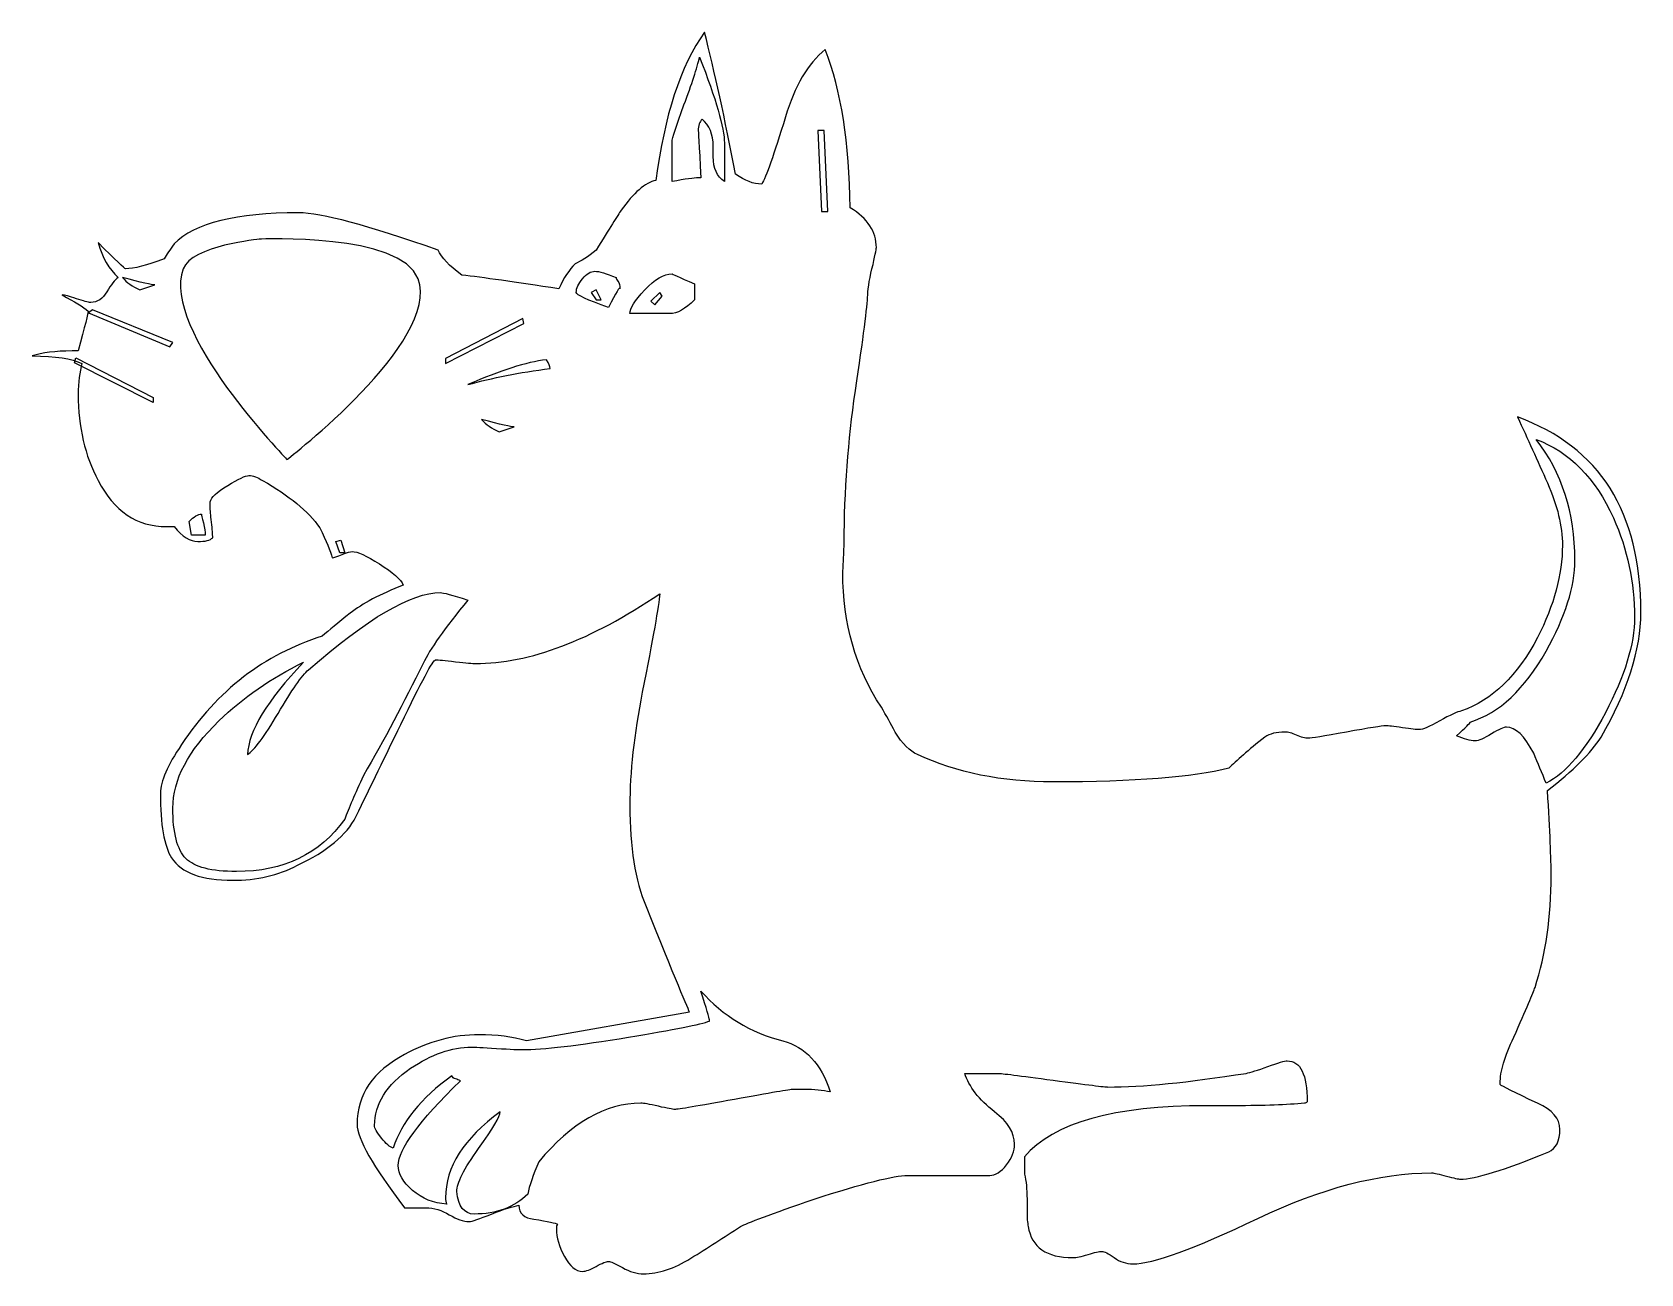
# Model space of a CAD drawing. Header units: centimetres. Extents: x -17.6 to 6.9, y -5.6 to 13.4.
import ezdxf

# ---------------------------------------------------------------- set-up
doc = ezdxf.new("R2010")
doc.units = ezdxf.units.CM
doc.header["$MEASUREMENT"] = 0
doc.layers.add('Layer 1', color=7, linetype='Continuous')

msp = doc.modelspace()

# ---------------------------------------------------------------- linework, layer by layer
at = {"layer": 'Layer 1'}
for points, knots in [([(6.94719, 4.49026), (6.94717, 3.9194), (6.74437, 3.28527), (6.3388, 2.58787), (6.3388, 2.58787), (6.18629, 2.34675), (5.91363, 2.0741), (5.52083, 1.76991), (5.52083, 1.76991), (5.55874, 1.14835), (5.5777, 0.71702), (5.57772, 0.47591), (5.57772, 0.47591), (5.5777, -0.15803), (5.49527, -0.72869), (5.33042, -1.23607), (5.33042, -1.23607), (5.30485, -1.31193), (5.19707, -1.56542), (5.00707, -1.99656), (5.00707, -1.99656), (4.86733, -2.28837), (4.79747, -2.5231), (4.79749, -2.70074), (4.79749, -2.70074), (4.79747, -2.71351), (4.79747, -2.7199), (4.79749, -2.7199), (4.79749, -2.7199), (4.82302, -2.74506), (5.01343, -2.84007), (5.36873, -3.00494), (5.36873, -3.00494), (5.59667, -3.10634), (5.71064, -3.23947), (5.71067, -3.40434), (5.71067, -3.40434), (5.71064, -3.58198), (5.65356, -3.69615), (5.53941, -3.74686), (5.53941, -3.74686), (4.86752, -4.02589), (4.41742, -4.16541), (4.1891, -4.16542), (4.1891, -4.16542), (4.16354, -4.16541), (4.09378, -4.14955), (3.97982, -4.11781), (3.97982, -4.11781), (3.86582, -4.08607), (3.78968, -4.07021), (3.75138, -4.07021), (3.75138, -4.07021), (2.95255, -4.07021), (2.06802, -4.30164), (1.09779, -4.76452), (1.09779, -4.76452), (0.12751, -5.22739), (-0.50971, -5.45883), (-0.81389, -5.45883), (-0.81389, -5.45883), (-0.91531, -5.45883), (-1.01042, -5.42709), (-1.09922, -5.36363), (-1.09922, -5.36363), (-1.18806, -5.30015), (-1.25143, -5.26842), (-1.28935, -5.26842), (-1.28935, -5.26842), (-1.32768, -5.26842), (-1.39753, -5.28428), (-1.49892, -5.31602), (-1.49892, -5.31602), (-1.60033, -5.34776), (-1.67638, -5.36362), (-1.72706, -5.36363), (-1.72706, -5.36363), (-2.13306, -5.36362), (-2.3614, -5.20514), (-2.41209, -4.88817), (-2.41209, -4.88817), (-2.42449, -4.83747), (-2.43068, -4.75504), (-2.43066, -4.64087), (-2.43066, -4.64087), (-2.43068, -4.62809), (-2.43068, -4.60274), (-2.43066, -4.56482), (-2.43066, -4.56482), (-2.43068, -4.52689), (-2.43068, -4.49515), (-2.43066, -4.46961), (-2.43066, -4.46961), (-2.43068, -4.31751), (-2.44345, -4.19076), (-2.46898, -4.08937), (-2.46898, -4.08937), (-2.46899, -4.06382), (-2.46899, -3.975), (-2.46898, -3.8229), (-2.46898, -3.8229), (-2.02508, -3.30314), (-1.09934, -3.04325), (0.30827, -3.04325), (0.30827, -3.04325), (0.30827, -3.04325), (0.74599, -3.04325), (0.74599, -3.04325), (0.74599, -3.04325), (1.18988, -3.04325), (1.54497, -3.03048), (1.81126, -3.00494), (1.81126, -3.00494), (1.82401, -3.00494), (1.83659, -2.99855), (1.84899, -2.98578), (1.84899, -2.98578), (1.84897, -2.56741), (1.74757, -2.35823), (1.54479, -2.35823), (1.54479, -2.35823), (1.50685, -2.35823), (1.40864, -2.38677), (1.25018, -2.44386), (1.25018, -2.44386), (1.09167, -2.50094), (0.9807, -2.53587), (0.91724, -2.54864), (0.91724, -2.54864), (0.0294, -2.68797), (-0.67439, -2.75763), (-1.19414, -2.75763), (-1.19414, -2.75763), (-1.23247, -2.75763), (-1.51161, -2.7228), (-2.03155, -2.65314), (-2.03155, -2.65314), (-2.55153, -2.58348), (-2.83047, -2.54864), (-2.86838, -2.54864), (-2.86838, -2.54864), (-2.86838, -2.54864), (-3.38215, -2.54864), (-3.38215, -2.54864), (-3.38215, -2.54864), (-3.31869, -2.75144), (-3.1664, -2.94785), (-2.92527, -3.13788), (-2.92527, -3.13788), (-2.72249, -3.29036), (-2.62109, -3.45523), (-2.62108, -3.63249), (-2.62108, -3.63249), (-2.62109, -3.73428), (-2.66231, -3.83906), (-2.74473, -3.94685), (-2.74473, -3.94685), (-2.82718, -4.05463), (-2.91271, -4.10852), (-3.00132, -4.10852), (-3.00132, -4.10852), (-3.00132, -4.10852), (-4.25701, -4.10852), (-4.25701, -4.10852), (-4.25701, -4.10852), (-4.45982, -4.10852), (-4.93546, -4.22888), (-5.68395, -4.46961), (-5.68395, -4.46961), (-6.34344, -4.69795), (-6.71749, -4.83747), (-6.80611, -4.88817), (-6.80611, -4.88817), (-7.05962, -5.05304), (-7.31321, -5.21472), (-7.56689, -5.37321), (-7.56689, -5.37321), (-7.82059, -5.53169), (-8.06161, -5.61093), (-8.28994, -5.61093), (-8.28994, -5.61093), (-8.39135, -5.61093), (-8.49913, -5.57929), (-8.61329, -5.51602), (-8.61329, -5.51602), (-8.72747, -5.45273), (-8.79714, -5.4211), (-8.82228, -5.4211), (-8.82228, -5.4211), (-8.86061, -5.4211), (-8.92408, -5.44645), (-9.0127, -5.49715), (-9.0127, -5.49715), (-9.10133, -5.54784), (-9.17119, -5.57319), (-9.22227, -5.5732), (-9.22227, -5.5732), (-9.32367, -5.57319), (-9.41559, -5.49705), (-9.49802, -5.34476), (-9.49802, -5.34476), (-9.58046, -5.19246), (-9.62168, -5.05304), (-9.62167, -4.92649), (-9.62167, -4.92649), (-9.62168, -4.88817), (-9.61529, -4.86282), (-9.60251, -4.85044), (-9.60251, -4.85044), (-9.62768, -4.83767), (-9.74804, -4.81232), (-9.9636, -4.77439), (-9.9636, -4.77439), (-10.11609, -4.76162), (-10.19234, -4.69176), (-10.19233, -4.56482), (-10.19233, -4.56482), (-10.28096, -4.57759), (-10.42039, -4.622), (-10.6106, -4.69805), (-10.6106, -4.69805), (-10.80083, -4.7741), (-10.9149, -4.81212), (-10.95282, -4.81212), (-10.95282, -4.81212), (-11.04184, -4.81212), (-11.14343, -4.77729), (-11.2576, -4.70763), (-11.2576, -4.70763), (-11.37178, -4.63796), (-11.49214, -4.60313), (-11.61869, -4.60313), (-11.61869, -4.60313), (-11.63147, -4.60313), (-11.66001, -4.60313), (-11.70432, -4.60313), (-11.70432, -4.60313), (-11.74864, -4.60313), (-11.78985, -4.60313), (-11.82797, -4.60313), (-11.82797, -4.60313), (-11.8661, -4.60313), (-11.90412, -4.60313), (-11.94204, -4.60313), (-11.94204, -4.60313), (-12.42427, -3.96881), (-12.66539, -3.54386), (-12.66538, -3.32829), (-12.66538, -3.32829), (-12.66539, -2.87161), (-12.42427, -2.51652), (-11.94204, -2.26302), (-11.94204, -2.26302), (-11.57438, -2.06023), (-11.19394, -1.95883), (-10.80072, -1.95883), (-10.80072, -1.95883), (-10.53446, -1.95883), (-10.29354, -1.99056), (-10.07797, -2.05403), (-10.07797, -2.05403), (-10.07797, -2.05403), (-7.58576, -1.61632), (-7.58576, -1.61632), (-7.58576, -1.61632), (-7.59854, -1.60354), (-7.82049, -1.06462), (-8.25162, 0.00046), (-8.25162, 0.00046), (-8.4165, 0.39366), (-8.49894, 0.90724), (-8.49893, 1.54118), (-8.49893, 1.54118), (-8.49894, 2.04856), (-8.43566, 2.6256), (-8.3091, 3.27231), (-8.3091, 3.27231), (-8.14423, 4.09666), (-8.05541, 4.59765), (-8.04263, 4.7753), (-8.04263, 4.7753), (-9.09533, 4.06512), (-10.03385, 3.71003), (-10.8582, 3.71003), (-10.8582, 3.71003), (-10.89613, 3.71003), (-10.99753, 3.71951), (-11.16239, 3.73848), (-11.16239, 3.73848), (-11.32727, 3.75744), (-11.42867, 3.76692), (-11.46659, 3.76692), (-11.46659, 3.76692), (-11.50452, 3.76692), (-11.68216, 3.43718), (-11.99951, 2.7777), (-11.99951, 2.7777), (-12.22747, 2.30863), (-12.45562, 1.83957), (-12.68396, 1.3705), (-12.68396, 1.3705), (-12.82368, 1.09146), (-13.12168, 0.84415), (-13.57797, 0.62859), (-13.57797, 0.62859), (-13.86979, 0.4761), (-14.19953, 0.39986), (-14.56719, 0.39986), (-14.56719, 0.39986), (-15.03665, 0.39986), (-15.34742, 0.51403), (-15.49952, 0.74237), (-15.49952, 0.74237), (-15.61369, 0.92001), (-15.67078, 1.24975), (-15.67078, 1.73159), (-15.67078, 1.73159), (-15.67078, 1.90923), (-15.56299, 2.15653), (-15.34742, 2.47351), (-15.34742, 2.47351), (-14.80211, 3.29785), (-14.08555, 3.84955), (-13.19772, 4.12859), (-13.19772, 4.12859), (-13.09633, 4.21721), (-12.95371, 4.33448), (-12.76988, 4.48039), (-12.76988, 4.48039), (-12.58605, 4.62629), (-12.31649, 4.76891), (-11.9612, 4.90824), (-11.9612, 4.90824), (-11.99913, 4.99725), (-12.11959, 5.10513), (-12.32258, 5.23189), (-12.32258, 5.23189), (-12.52557, 5.35863), (-12.66519, 5.422), (-12.74143, 5.42201), (-12.74143, 5.42201), (-12.76659, 5.422), (-12.81719, 5.40614), (-12.89324, 5.37441), (-12.89324, 5.37441), (-12.96929, 5.34266), (-13.02009, 5.3268), (-13.04563, 5.3268), (-13.04563, 5.3268), (-13.07079, 5.4282), (-13.13426, 5.58049), (-13.23604, 5.78368), (-13.23604, 5.78368), (-13.4133, 6.03717), (-13.70492, 6.27809), (-14.1109, 6.50644), (-14.1109, 6.50644), (-14.18714, 6.55713), (-14.25681, 6.58248), (-14.31989, 6.58249), (-14.31989, 6.58249), (-14.37059, 6.58248), (-14.47837, 6.53178), (-14.64324, 6.43039), (-14.64324, 6.43039), (-14.80811, 6.32898), (-14.89693, 6.24655), (-14.9097, 6.18308), (-14.9097, 6.18308), (-14.90971, 6.1703), (-14.90971, 6.14495), (-14.9097, 6.10703), (-14.9097, 6.10703), (-14.90971, 6.05633), (-14.90342, 5.97708), (-14.89084, 5.86931), (-14.89084, 5.86931), (-14.87826, 5.76152), (-14.87197, 5.68227), (-14.87197, 5.63158), (-14.87197, 5.63158), (-14.9099, 5.59326), (-14.98595, 5.5741), (-15.10012, 5.57411), (-15.10012, 5.57411), (-15.21429, 5.5741), (-15.33465, 5.65034), (-15.46121, 5.80284), (-15.46121, 5.80284), (-15.49952, 5.80283), (-15.53764, 5.80283), (-15.57557, 5.80284), (-15.57557, 5.80284), (-16.03225, 5.80283), (-16.38096, 6.03736), (-16.62168, 6.50644), (-16.62168, 6.50644), (-16.82487, 6.88687), (-16.92646, 7.32439), (-16.92646, 7.81901), (-16.92646, 7.81901), (-16.92646, 8.00903), (-16.9073, 8.16751), (-16.86899, 8.29447), (-16.86899, 8.29447), (-17.02109, 8.3707), (-17.27478, 8.40882), (-17.63006, 8.40883), (-17.63006, 8.40883), (-17.47796, 8.45952), (-17.27497, 8.48487), (-17.02109, 8.48488), (-17.02109, 8.48488), (-16.98316, 8.48487), (-16.95162, 8.48487), (-16.92646, 8.48488), (-16.92646, 8.48488), (-16.82467, 8.86531), (-16.77378, 9.06811), (-16.77378, 9.09327), (-16.77378, 9.09327), (-16.85002, 9.15673), (-16.98335, 9.23917), (-17.17376, 9.34058), (-17.17376, 9.34058), (-17.13545, 9.34057), (-17.0624, 9.3216), (-16.95461, 9.28369), (-16.95461, 9.28369), (-16.84683, 9.24575), (-16.77397, 9.22678), (-16.73605, 9.22679), (-16.73605, 9.22679), (-16.63465, 9.22678), (-16.55221, 9.28068), (-16.48874, 9.38847), (-16.48874, 9.38847), (-16.42527, 9.49624), (-16.36819, 9.5691), (-16.31748, 9.60704), (-16.31748, 9.60704), (-16.45681, 9.73397), (-16.55821, 9.91161), (-16.62168, 10.13997), (-16.62168, 10.13997), (-16.35541, 9.8733), (-16.21589, 9.73997), (-16.20312, 9.73998), (-16.20312, 9.73998), (-16.07657, 9.73997), (-15.88015, 9.79086), (-15.61388, 9.89266), (-15.61388, 9.89266), (-15.57557, 9.95573), (-15.52468, 10.03178), (-15.46121, 10.12081), (-15.46121, 10.12081), (-15.14424, 10.43776), (-14.5103, 10.59625), (-13.55939, 10.59626), (-13.55939, 10.59626), (-13.21689, 10.59625), (-12.50671, 10.40603), (-11.42885, 10.0256), (-11.42885, 10.0256), (-11.37816, 9.91142), (-11.25761, 9.78467), (-11.06719, 9.64536), (-11.06719, 9.64536), (-10.75022, 9.60703), (-10.25561, 9.53717), (-9.58336, 9.43578), (-9.58336, 9.43578), (-9.50751, 9.60064), (-9.42507, 9.72758), (-9.33605, 9.81661), (-9.33605, 9.81661), (-9.24743, 9.85453), (-9.13965, 9.92419), (-9.0127, 10.0256), (-9.0127, 10.0256), (-8.80991, 10.35533), (-8.68316, 10.55832), (-8.63245, 10.63458), (-8.63245, 10.63458), (-8.44205, 10.90083), (-8.2644, 11.05293), (-8.09952, 11.09087), (-8.09952, 11.09087), (-7.97298, 12.08008), (-7.72567, 12.83457), (-7.35761, 13.35435), (-7.35761, 13.35435), (-7.20552, 12.75833), (-7.04704, 12.03557), (-6.88216, 11.18608), (-6.88216, 11.18608), (-6.74284, 11.08467), (-6.60971, 11.03397), (-6.48275, 11.03398), (-6.48275, 11.03398), (-6.41929, 11.13536), (-6.29874, 11.47768), (-6.12108, 12.06093), (-6.12108, 12.06093), (-5.98177, 12.53037), (-5.77897, 12.87288), (-5.51269, 13.08847), (-5.51269, 13.08847), (-5.27159, 12.4669), (-5.14465, 11.66152), (-5.13186, 10.67231), (-5.13186, 10.67231), (-4.86561, 10.50743), (-4.73247, 10.30463), (-4.73246, 10.06392), (-4.73246, 10.06392), (-4.73247, 10.03836), (-4.75473, 9.93048), (-4.79922, 9.74027), (-4.79922, 9.74027), (-4.84374, 9.55004), (-4.86599, 9.40423), (-4.86598, 9.30284), (-4.86598, 9.30284), (-4.87838, 9.10003), (-4.94804, 8.57369), (-5.07497, 7.72381), (-5.07497, 7.72381), (-5.17638, 6.97569), (-5.22708, 6.20204), (-5.22707, 5.40285), (-5.22707, 5.40285), (-5.22707, 5.40285), (-5.24623, 5.09866), (-5.24623, 5.09866), (-5.24623, 5.09866), (-5.24624, 4.325), (-5.04963, 3.64017), (-4.65641, 3.04417), (-4.65641, 3.04417), (-4.58057, 2.91722), (-4.5109, 2.79047), (-4.44742, 2.66392), (-4.44742, 2.66392), (-4.33326, 2.48627), (-4.21909, 2.3721), (-4.10491, 2.32141), (-4.10491, 2.32141), (-3.50891, 2.04236), (-2.8177, 1.90284), (-2.03126, 1.90285), (-2.03126, 1.90285), (-0.78856, 1.90284), (0.10545, 1.9727), (0.65078, 2.11242), (0.65078, 2.11242), (0.76493, 2.2262), (0.94877, 2.38468), (1.20228, 2.58787), (1.20228, 2.58787), (1.27851, 2.63857), (1.3801, 2.66392), (1.50706, 2.66392), (1.50706, 2.66392), (1.55774, 2.66392), (1.61792, 2.64805), (1.6876, 2.61632), (1.6876, 2.61632), (1.75725, 2.58458), (1.81743, 2.56871), (1.86815, 2.56871), (1.86815, 2.56871), (1.90644, 2.56871), (2.09995, 2.60044), (2.44868, 2.66392), (2.44868, 2.66392), (2.79736, 2.72739), (2.99706, 2.75912), (3.04778, 2.75913), (3.04778, 2.75913), (3.08569, 2.75912), (3.17122, 2.74954), (3.30438, 2.73039), (3.30438, 2.73039), (3.43749, 2.71123), (3.52321, 2.70165), (3.56155, 2.70165), (3.56155, 2.70165), (3.61223, 2.70165), (3.71682, 2.74606), (3.87533, 2.83489), (3.87533, 2.83489), (4.03379, 2.9237), (4.14477, 2.9745), (4.20826, 2.98727), (4.20826, 2.98727), (4.6773, 3.15214), (5.06413, 3.52619), (5.36873, 4.10944), (5.36873, 4.10944), (5.62221, 4.60404), (5.74896, 5.0733), (5.74898, 5.51722), (5.74898, 5.51722), (5.74896, 5.80902), (5.67281, 6.12609), (5.52054, 6.46841), (5.52054, 6.46841), (5.36823, 6.81072), (5.21603, 7.14675), (5.06396, 7.4765), (5.06396, 7.4765), (6.31942, 7.01981), (6.94717, 6.0244), (6.94719, 4.49026), (6.94719, 4.49026), (6.94719, 4.49026), (6.94719, 4.49026), (6.94719, 4.49026)], [0, 0, 0, 0, 0.00641026, 0.00641026, 0.00641026, 0.00641026, 0.01282051, 0.01282051, 0.01282051, 0.01282051, 0.01923077, 0.01923077, 0.01923077, 0.01923077, 0.02564103, 0.02564103, 0.02564103, 0.02564103, 0.03205128, 0.03205128, 0.03205128, 0.03205128, 0.03846154, 0.03846154, 0.03846154, 0.03846154, 0.04487179, 0.04487179, 0.04487179, 0.04487179, 0.05128205, 0.05128205, 0.05128205, 0.05128205, 0.05769231, 0.05769231, 0.05769231, 0.05769231, 0.06410256, 0.06410256, 0.06410256, 0.06410256, 0.07051282, 0.07051282, 0.07051282, 0.07051282, 0.07692308, 0.07692308, 0.07692308, 0.07692308, 0.08333333, 0.08333333, 0.08333333, 0.08333333, 0.08974359, 0.08974359, 0.08974359, 0.08974359, 0.09615385, 0.09615385, 0.09615385, 0.09615385, 0.1025641, 0.1025641, 0.1025641, 0.1025641, 0.10897436, 0.10897436, 0.10897436, 0.10897436, 0.11538462, 0.11538462, 0.11538462, 0.11538462, 0.12179487, 0.12179487, 0.12179487, 0.12179487, 0.12820513, 0.12820513, 0.12820513, 0.12820513, 0.13461538, 0.13461538, 0.13461538, 0.13461538, 0.14102564, 0.14102564, 0.14102564, 0.14102564, 0.1474359, 0.1474359, 0.1474359, 0.1474359, 0.15384615, 0.15384615, 0.15384615, 0.15384615, 0.16025641, 0.16025641, 0.16025641, 0.16025641, 0.16666667, 0.16666667, 0.16666667, 0.16666667, 0.17307692, 0.17307692, 0.17307692, 0.17307692, 0.17948718, 0.17948718, 0.17948718, 0.17948718, 0.18589744, 0.18589744, 0.18589744, 0.18589744, 0.19230769, 0.19230769, 0.19230769, 0.19230769, 0.19871795, 0.19871795, 0.19871795, 0.19871795, 0.20512821, 0.20512821, 0.20512821, 0.20512821, 0.21153846, 0.21153846, 0.21153846, 0.21153846, 0.21794872, 0.21794872, 0.21794872, 0.21794872, 0.22435897, 0.22435897, 0.22435897, 0.22435897, 0.23076923, 0.23076923, 0.23076923, 0.23076923, 0.23717949, 0.23717949, 0.23717949, 0.23717949, 0.24358974, 0.24358974, 0.24358974, 0.24358974, 0.25, 0.25, 0.25, 0.25, 0.25641026, 0.25641026, 0.25641026, 0.25641026, 0.26282051, 0.26282051, 0.26282051, 0.26282051, 0.26923077, 0.26923077, 0.26923077, 0.26923077, 0.27564103, 0.27564103, 0.27564103, 0.27564103, 0.28205128, 0.28205128, 0.28205128, 0.28205128, 0.28846154, 0.28846154, 0.28846154, 0.28846154, 0.29487179, 0.29487179, 0.29487179, 0.29487179, 0.30128205, 0.30128205, 0.30128205, 0.30128205, 0.30769231, 0.30769231, 0.30769231, 0.30769231, 0.31410256, 0.31410256, 0.31410256, 0.31410256, 0.32051282, 0.32051282, 0.32051282, 0.32051282, 0.32692308, 0.32692308, 0.32692308, 0.32692308, 0.33333333, 0.33333333, 0.33333333, 0.33333333, 0.33974359, 0.33974359, 0.33974359, 0.33974359, 0.34615385, 0.34615385, 0.34615385, 0.34615385, 0.3525641, 0.3525641, 0.3525641, 0.3525641, 0.35897436, 0.35897436, 0.35897436, 0.35897436, 0.36538462, 0.36538462, 0.36538462, 0.36538462, 0.37179487, 0.37179487, 0.37179487, 0.37179487, 0.37820513, 0.37820513, 0.37820513, 0.37820513, 0.38461538, 0.38461538, 0.38461538, 0.38461538, 0.39102564, 0.39102564, 0.39102564, 0.39102564, 0.3974359, 0.3974359, 0.3974359, 0.3974359, 0.40384615, 0.40384615, 0.40384615, 0.40384615, 0.41025641, 0.41025641, 0.41025641, 0.41025641, 0.41666667, 0.41666667, 0.41666667, 0.41666667, 0.42307692, 0.42307692, 0.42307692, 0.42307692, 0.42948718, 0.42948718, 0.42948718, 0.42948718, 0.43589744, 0.43589744, 0.43589744, 0.43589744, 0.44230769, 0.44230769, 0.44230769, 0.44230769, 0.44871795, 0.44871795, 0.44871795, 0.44871795, 0.45512821, 0.45512821, 0.45512821, 0.45512821, 0.46153846, 0.46153846, 0.46153846, 0.46153846, 0.46794872, 0.46794872, 0.46794872, 0.46794872, 0.47435897, 0.47435897, 0.47435897, 0.47435897, 0.48076923, 0.48076923, 0.48076923, 0.48076923, 0.48717949, 0.48717949, 0.48717949, 0.48717949, 0.49358974, 0.49358974, 0.49358974, 0.49358974, 0.5, 0.5, 0.5, 0.5, 0.50641026, 0.50641026, 0.50641026, 0.50641026, 0.51282051, 0.51282051, 0.51282051, 0.51282051, 0.51923077, 0.51923077, 0.51923077, 0.51923077, 0.52564103, 0.52564103, 0.52564103, 0.52564103, 0.53205128, 0.53205128, 0.53205128, 0.53205128, 0.53846154, 0.53846154, 0.53846154, 0.53846154, 0.54487179, 0.54487179, 0.54487179, 0.54487179, 0.55128205, 0.55128205, 0.55128205, 0.55128205, 0.55769231, 0.55769231, 0.55769231, 0.55769231, 0.56410256, 0.56410256, 0.56410256, 0.56410256, 0.57051282, 0.57051282, 0.57051282, 0.57051282, 0.57692308, 0.57692308, 0.57692308, 0.57692308, 0.58333333, 0.58333333, 0.58333333, 0.58333333, 0.58974359, 0.58974359, 0.58974359, 0.58974359, 0.59615385, 0.59615385, 0.59615385, 0.59615385, 0.6025641, 0.6025641, 0.6025641, 0.6025641, 0.60897436, 0.60897436, 0.60897436, 0.60897436, 0.61538462, 0.61538462, 0.61538462, 0.61538462, 0.62179487, 0.62179487, 0.62179487, 0.62179487, 0.62820513, 0.62820513, 0.62820513, 0.62820513, 0.63461538, 0.63461538, 0.63461538, 0.63461538, 0.64102564, 0.64102564, 0.64102564, 0.64102564, 0.6474359, 0.6474359, 0.6474359, 0.6474359, 0.65384615, 0.65384615, 0.65384615, 0.65384615, 0.66025641, 0.66025641, 0.66025641, 0.66025641, 0.66666667, 0.66666667, 0.66666667, 0.66666667, 0.67307692, 0.67307692, 0.67307692, 0.67307692, 0.67948718, 0.67948718, 0.67948718, 0.67948718, 0.68589744, 0.68589744, 0.68589744, 0.68589744, 0.69230769, 0.69230769, 0.69230769, 0.69230769, 0.69871795, 0.69871795, 0.69871795, 0.69871795, 0.70512821, 0.70512821, 0.70512821, 0.70512821, 0.71153846, 0.71153846, 0.71153846, 0.71153846, 0.71794872, 0.71794872, 0.71794872, 0.71794872, 0.72435897, 0.72435897, 0.72435897, 0.72435897, 0.73076923, 0.73076923, 0.73076923, 0.73076923, 0.73717949, 0.73717949, 0.73717949, 0.73717949, 0.74358974, 0.74358974, 0.74358974, 0.74358974, 0.75, 0.75, 0.75, 0.75, 0.75641026, 0.75641026, 0.75641026, 0.75641026, 0.76282051, 0.76282051, 0.76282051, 0.76282051, 0.76923077, 0.76923077, 0.76923077, 0.76923077, 0.77564103, 0.77564103, 0.77564103, 0.77564103, 0.78205128, 0.78205128, 0.78205128, 0.78205128, 0.78846154, 0.78846154, 0.78846154, 0.78846154, 0.79487179, 0.79487179, 0.79487179, 0.79487179, 0.80128205, 0.80128205, 0.80128205, 0.80128205, 0.80769231, 0.80769231, 0.80769231, 0.80769231, 0.81410256, 0.81410256, 0.81410256, 0.81410256, 0.82051282, 0.82051282, 0.82051282, 0.82051282, 0.82692308, 0.82692308, 0.82692308, 0.82692308, 0.83333333, 0.83333333, 0.83333333, 0.83333333, 0.83974359, 0.83974359, 0.83974359, 0.83974359, 0.84615385, 0.84615385, 0.84615385, 0.84615385, 0.8525641, 0.8525641, 0.8525641, 0.8525641, 0.85897436, 0.85897436, 0.85897436, 0.85897436, 0.86538462, 0.86538462, 0.86538462, 0.86538462, 0.87179487, 0.87179487, 0.87179487, 0.87179487, 0.87820513, 0.87820513, 0.87820513, 0.87820513, 0.88461538, 0.88461538, 0.88461538, 0.88461538, 0.89102564, 0.89102564, 0.89102564, 0.89102564, 0.8974359, 0.8974359, 0.8974359, 0.8974359, 0.90384615, 0.90384615, 0.90384615, 0.90384615, 0.91025641, 0.91025641, 0.91025641, 0.91025641, 0.91666667, 0.91666667, 0.91666667, 0.91666667, 0.92307692, 0.92307692, 0.92307692, 0.92307692, 0.92948718, 0.92948718, 0.92948718, 0.92948718, 0.93589744, 0.93589744, 0.93589744, 0.93589744, 0.94230769, 0.94230769, 0.94230769, 0.94230769, 0.94871795, 0.94871795, 0.94871795, 0.94871795, 0.95512821, 0.95512821, 0.95512821, 0.95512821, 0.96153846, 0.96153846, 0.96153846, 0.96153846, 0.96794872, 0.96794872, 0.96794872, 0.96794872, 0.97435897, 0.97435897, 0.97435897, 0.97435897, 0.98076923, 0.98076923, 0.98076923, 0.98076923, 0.98717949, 0.98717949, 0.98717949, 0.98717949, 1, 1, 1, 1]), ([(-7.05393, 11.07217), (-7.05393, 11.07217), (-7.05393, 11.64283), (-7.05393, 11.64283), (-7.05393, 11.64283), (-7.05393, 11.64283), (-7.05393, 11.66198), (-7.05393, 11.66198), (-7.05393, 11.66198), (-7.05394, 11.89031), (-7.18069, 12.32784), (-7.43418, 12.97456), (-7.43418, 12.97456), (-7.47211, 12.80967), (-7.55136, 12.56556), (-7.6719, 12.24222), (-7.6719, 12.24222), (-7.79247, 11.91885), (-7.85275, 11.73183), (-7.85274, 11.68114), (-7.85274, 11.68114), (-7.85274, 11.68114), (-7.85274, 11.68114), (-7.85274, 11.68114), (-7.85274, 11.68114), (-7.85274, 11.68114), (-7.85274, 11.07217), (-7.85274, 11.07217), (-7.85274, 11.07217), (-7.64956, 11.11047), (-7.51643, 11.12963), (-7.45333, 11.12964), (-7.45333, 11.12964), (-7.44057, 11.12963), (-7.4278, 11.12963), (-7.41502, 11.12964), (-7.41502, 11.12964), (-7.44057, 11.63662), (-7.45334, 11.87754), (-7.45333, 11.8524), (-7.45333, 11.8524), (-7.45334, 11.92824), (-7.43419, 11.98532), (-7.39586, 12.02365), (-7.39586, 12.02365), (-7.2817, 11.93463), (-7.22462, 11.79511), (-7.2246, 11.60509), (-7.2246, 11.60509), (-7.22462, 11.59231), (-7.22462, 11.56686), (-7.2246, 11.52875), (-7.2246, 11.52875), (-7.22462, 11.49062), (-7.22462, 11.46537), (-7.2246, 11.45299), (-7.2246, 11.45299), (-7.22462, 11.27534), (-7.16772, 11.1484), (-7.05393, 11.07217), (-7.05393, 11.07217), (-7.05393, 11.07217), (-7.05393, 11.07217), (-7.05393, 11.07217)], [0, 0, 0, 0, 0.05882353, 0.05882353, 0.05882353, 0.05882353, 0.11764706, 0.11764706, 0.11764706, 0.11764706, 0.17647059, 0.17647059, 0.17647059, 0.17647059, 0.23529412, 0.23529412, 0.23529412, 0.23529412, 0.29411765, 0.29411765, 0.29411765, 0.29411765, 0.35294118, 0.35294118, 0.35294118, 0.35294118, 0.41176471, 0.41176471, 0.41176471, 0.41176471, 0.47058824, 0.47058824, 0.47058824, 0.47058824, 0.52941176, 0.52941176, 0.52941176, 0.52941176, 0.58823529, 0.58823529, 0.58823529, 0.58823529, 0.64705882, 0.64705882, 0.64705882, 0.64705882, 0.70588235, 0.70588235, 0.70588235, 0.70588235, 0.76470588, 0.76470588, 0.76470588, 0.76470588, 0.82352941, 0.82352941, 0.82352941, 0.82352941, 0.88235294, 0.88235294, 0.88235294, 0.88235294, 1, 1, 1, 1]), ([(-5.47489, 10.61587), (-5.47489, 10.61587), (-5.5701, 10.61587), (-5.5701, 10.61587), (-5.5701, 10.61587), (-5.5701, 10.61587), (-5.62699, 11.8524), (-5.62699, 11.8524), (-5.62699, 11.8524), (-5.62699, 11.8524), (-5.53178, 11.8524), (-5.53178, 11.8524), (-5.53178, 11.8524), (-5.53178, 11.8524), (-5.47489, 10.61587), (-5.47489, 10.61587)], [0, 0, 0, 0, 0.2, 0.2, 0.2, 0.2, 0.4, 0.4, 0.4, 0.4, 0.6, 0.6, 0.6, 0.6, 1, 1, 1, 1]), ([(-15.75746, 9.49349), (-15.75746, 9.49349), (-15.98618, 9.41744), (-15.98618, 9.41744), (-15.98618, 9.41744), (-16.09998, 9.46813), (-16.1886, 9.5316), (-16.25207, 9.60786), (-16.25207, 9.60786), (-15.96065, 9.5316), (-15.79578, 9.49348), (-15.75746, 9.49349), (-15.75746, 9.49349), (-15.75746, 9.49349), (-15.75746, 9.49349), (-15.75746, 9.49349)], [0, 0, 0, 0, 0.2, 0.2, 0.2, 0.2, 0.4, 0.4, 0.4, 0.4, 0.6, 0.6, 0.6, 0.6, 1, 1, 1, 1]), ([(-8.65154, 9.43624), (-8.65155, 9.48693), (-8.66103, 9.52495), (-8.67999, 9.55031), (-8.67999, 9.55031), (-8.69896, 9.57565), (-8.70844, 9.59471), (-8.70844, 9.60749), (-8.70844, 9.60749), (-8.86093, 9.67095), (-8.96871, 9.70269), (-9.03179, 9.7027), (-9.03179, 9.7027), (-9.09527, 9.70269), (-9.15874, 9.66466), (-9.2222, 9.58863), (-9.2222, 9.58863), (-9.28568, 9.51257), (-9.31742, 9.44281), (-9.31741, 9.37935), (-9.31741, 9.37935), (-9.31742, 9.34141), (-9.15255, 9.26536), (-8.8228, 9.1512), (-8.8228, 9.1512), (-8.70864, 9.37953), (-8.65155, 9.47454), (-8.65154, 9.43624), (-8.65154, 9.43624), (-8.65154, 9.43624), (-8.65154, 9.43624), (-8.65154, 9.43624)], [0, 0, 0, 0, 0.11111111, 0.11111111, 0.11111111, 0.11111111, 0.22222222, 0.22222222, 0.22222222, 0.22222222, 0.33333333, 0.33333333, 0.33333333, 0.33333333, 0.44444444, 0.44444444, 0.44444444, 0.44444444, 0.55555556, 0.55555556, 0.55555556, 0.55555556, 0.66666667, 0.66666667, 0.66666667, 0.66666667, 0.77777778, 0.77777778, 0.77777778, 0.77777778, 1, 1, 1, 1]), ([(-7.51023, 9.26498), (-7.51023, 9.26498), (-7.51023, 9.51229), (-7.51023, 9.51229), (-7.51023, 9.51229), (-7.75135, 9.61367), (-7.86552, 9.66437), (-7.85274, 9.66439), (-7.85274, 9.66439), (-7.9793, 9.66437), (-8.11872, 9.58204), (-8.27101, 9.41737), (-8.27101, 9.41737), (-8.42331, 9.25268), (-8.49945, 9.13222), (-8.49945, 9.05599), (-8.49945, 9.05599), (-8.49945, 9.05599), (-8.49945, 9.05599), (-8.49945, 9.05599), (-8.49945, 9.05599), (-8.49945, 9.05599), (-7.89047, 9.05599), (-7.89047, 9.05599), (-7.89047, 9.05599), (-7.89047, 9.05599), (-7.89047, 9.05599), (-7.89047, 9.05599), (-7.89047, 9.05599), (-7.77631, 9.05598), (-7.64956, 9.12564), (-7.51023, 9.26498), (-7.51023, 9.26498), (-7.51023, 9.26498), (-7.51023, 9.26498), (-7.51023, 9.26498)], [0, 0, 0, 0, 0.1, 0.1, 0.1, 0.1, 0.2, 0.2, 0.2, 0.2, 0.3, 0.3, 0.3, 0.3, 0.4, 0.4, 0.4, 0.4, 0.5, 0.5, 0.5, 0.5, 0.6, 0.6, 0.6, 0.6, 0.7, 0.7, 0.7, 0.7, 0.8, 0.8, 0.8, 0.8, 1, 1, 1, 1]), ([(-8.93716, 9.26498), (-8.93716, 9.26498), (-9.01321, 9.26498), (-9.01321, 9.26498), (-9.01321, 9.26498), (-9.01321, 9.26498), (-9.08926, 9.37935), (-9.08926, 9.37935), (-9.08926, 9.37935), (-9.08926, 9.37935), (-9.01321, 9.41708), (-9.01321, 9.41708), (-9.01321, 9.41708), (-9.01321, 9.41708), (-8.93716, 9.26498), (-8.93716, 9.26498)], [0, 0, 0, 0, 0.2, 0.2, 0.2, 0.2, 0.4, 0.4, 0.4, 0.4, 0.6, 0.6, 0.6, 0.6, 1, 1, 1, 1]), ([(-8.00483, 9.32245), (-8.00483, 9.32245), (-8.1192, 9.18893), (-8.1192, 9.18893), (-8.1192, 9.18893), (-8.1192, 9.18893), (-8.17609, 9.24641), (-8.17609, 9.24641), (-8.17609, 9.24641), (-8.17609, 9.24641), (-8.04257, 9.37935), (-8.04257, 9.37935), (-8.04257, 9.37935), (-8.04257, 9.37935), (-8.00483, 9.32245), (-8.00483, 9.32245)], [0, 0, 0, 0, 0.2, 0.2, 0.2, 0.2, 0.4, 0.4, 0.4, 0.4, 0.6, 0.6, 0.6, 0.6, 1, 1, 1, 1]), ([(-15.52637, 8.54933), (-15.52637, 8.54933), (-16.76779, 9.06588), (-16.76779, 9.06588), (-16.76779, 9.06588), (-16.76779, 9.06588), (-16.70994, 9.11525), (-16.70994, 9.11525), (-16.70994, 9.11525), (-16.70994, 9.11525), (-15.48096, 8.61327), (-15.48096, 8.61327), (-15.48096, 8.61327), (-15.48096, 8.61327), (-15.52637, 8.54933), (-15.52637, 8.54933)], [0, 0, 0, 0, 0.2, 0.2, 0.2, 0.2, 0.4, 0.4, 0.4, 0.4, 0.6, 0.6, 0.6, 0.6, 1, 1, 1, 1]), ([(-10.11622, 8.90389), (-10.11622, 8.90389), (-11.31501, 8.29492), (-11.31501, 8.29492), (-11.31501, 8.29492), (-11.31501, 8.29492), (-11.31501, 8.37097), (-11.31501, 8.37097), (-11.31501, 8.37097), (-11.31501, 8.37097), (-10.13537, 8.97994), (-10.13537, 8.97994), (-10.13537, 8.97994), (-10.13537, 8.97994), (-10.11622, 8.90389), (-10.11622, 8.90389)], [0, 0, 0, 0, 0.2, 0.2, 0.2, 0.2, 0.4, 0.4, 0.4, 0.4, 0.6, 0.6, 0.6, 0.6, 1, 1, 1, 1]), ([(-16.98213, 8.305), (-16.98213, 8.305), (-15.78334, 7.69603), (-15.78334, 7.69603), (-15.78334, 7.69603), (-15.78334, 7.69603), (-15.78334, 7.77208), (-15.78334, 7.77208), (-15.78334, 7.77208), (-15.78334, 7.77208), (-16.96298, 8.38105), (-16.96298, 8.38105), (-16.96298, 8.38105), (-16.96298, 8.38105), (-16.98213, 8.305), (-16.98213, 8.305)], [0, 0, 0, 0, 0.2, 0.2, 0.2, 0.2, 0.4, 0.4, 0.4, 0.4, 0.6, 0.6, 0.6, 0.6, 1, 1, 1, 1]), ([(-9.71681, 8.21887), (-10.18589, 8.15539), (-10.60445, 8.07295), (-10.9725, 7.97157), (-10.9725, 7.97157), (-10.47789, 8.18712), (-10.0783, 8.31387), (-9.77371, 8.35181), (-9.77371, 8.35181), (-9.73579, 8.28872), (-9.71682, 8.2444), (-9.71681, 8.21887), (-9.71681, 8.21887), (-9.71681, 8.21887), (-9.71681, 8.21887), (-9.71681, 8.21887)], [0, 0, 0, 0, 0.2, 0.2, 0.2, 0.2, 0.4, 0.4, 0.4, 0.4, 0.6, 0.6, 0.6, 0.6, 1, 1, 1, 1]), ([(-10.26832, 7.32486), (-10.26832, 7.32486), (-10.49704, 7.24881), (-10.49704, 7.24881), (-10.49704, 7.24881), (-10.61083, 7.2995), (-10.69946, 7.36297), (-10.76293, 7.43922), (-10.76293, 7.43922), (-10.47151, 7.36297), (-10.30664, 7.32485), (-10.26832, 7.32486), (-10.26832, 7.32486), (-10.26832, 7.32486), (-10.26832, 7.32486), (-10.26832, 7.32486)], [0, 0, 0, 0, 0.2, 0.2, 0.2, 0.2, 0.4, 0.4, 0.4, 0.4, 0.6, 0.6, 0.6, 0.6, 1, 1, 1, 1]), ([(6.85205, 4.41467), (6.85202, 4.9472), (6.74424, 5.45439), (6.52869, 5.93623), (6.52869, 5.93623), (6.24963, 6.545), (5.85642, 6.94441), (5.34906, 7.13444), (5.34906, 7.13444), (5.74225, 6.62744), (5.93885, 6.01247), (5.93888, 5.28952), (5.93888, 5.28952), (5.93885, 4.88353), (5.79295, 4.42066), (5.50116, 3.9009), (5.50116, 3.9009), (5.17139, 3.31727), (4.78476, 2.95579), (4.34126, 2.81647), (4.34126, 2.81647), (4.34124, 2.8037), (4.27138, 2.73403), (4.13169, 2.60748), (4.13169, 2.60748), (4.24584, 2.55639), (4.34105, 2.53085), (4.41731, 2.53085), (4.41731, 2.53085), (4.46799, 2.53085), (4.55033, 2.56578), (4.66433, 2.63564), (4.66433, 2.63564), (4.77828, 2.70549), (4.85443, 2.74042), (4.89276, 2.74042), (4.89276, 2.74042), (5.03207, 2.74042), (5.17159, 2.60728), (5.31132, 2.34102), (5.31132, 2.34102), (5.37477, 2.18892), (5.43805, 2.03663), (5.50116, 1.88414), (5.50116, 1.88414), (5.80572, 2.03663), (6.10701, 2.395), (6.40504, 2.95928), (6.40504, 2.95928), (6.70302, 3.52355), (6.85202, 4.00868), (6.85205, 4.41467), (6.85205, 4.41467), (6.85205, 4.41467), (6.85205, 4.41467), (6.85205, 4.41467)], [0, 0, 0, 0, 0.06666667, 0.06666667, 0.06666667, 0.06666667, 0.13333333, 0.13333333, 0.13333333, 0.13333333, 0.2, 0.2, 0.2, 0.2, 0.26666667, 0.26666667, 0.26666667, 0.26666667, 0.33333333, 0.33333333, 0.33333333, 0.33333333, 0.4, 0.4, 0.4, 0.4, 0.46666667, 0.46666667, 0.46666667, 0.46666667, 0.53333333, 0.53333333, 0.53333333, 0.53333333, 0.6, 0.6, 0.6, 0.6, 0.66666667, 0.66666667, 0.66666667, 0.66666667, 0.73333333, 0.73333333, 0.73333333, 0.73333333, 0.8, 0.8, 0.8, 0.8, 0.86666667, 0.86666667, 0.86666667, 0.86666667, 1, 1, 1, 1]), ([(-14.98627, 5.66977), (-14.98627, 5.72046), (-14.99575, 5.78384), (-15.01472, 5.85989), (-15.01472, 5.85989), (-15.03368, 5.93593), (-15.04316, 5.98034), (-15.04316, 5.99312), (-15.04316, 5.99312), (-15.09386, 5.99312), (-15.15733, 5.95519), (-15.23357, 5.87934), (-15.23357, 5.87934), (-15.23357, 5.87934), (-15.19526, 5.66977), (-15.19526, 5.66977), (-15.19526, 5.66977), (-15.19526, 5.66977), (-14.98627, 5.66977), (-14.98627, 5.66977)], [0, 0, 0, 0, 0.16666667, 0.16666667, 0.16666667, 0.16666667, 0.33333333, 0.33333333, 0.33333333, 0.33333333, 0.5, 0.5, 0.5, 0.5, 0.66666667, 0.66666667, 0.66666667, 0.66666667, 1, 1, 1, 1]), ([(-12.85573, 5.40331), (-12.85573, 5.40331), (-12.91262, 5.59372), (-12.91262, 5.59372), (-12.91262, 5.59372), (-12.91262, 5.59372), (-12.98867, 5.57456), (-12.98867, 5.57456), (-12.98867, 5.57456), (-12.98867, 5.57456), (-12.93178, 5.40331), (-12.93178, 5.40331), (-12.93178, 5.40331), (-12.93178, 5.40331), (-12.85573, 5.40331), (-12.85573, 5.40331)], [0, 0, 0, 0, 0.2, 0.2, 0.2, 0.2, 0.4, 0.4, 0.4, 0.4, 0.6, 0.6, 0.6, 0.6, 1, 1, 1, 1]), ([(-10.9725, 4.68055), (-11.21323, 4.75679), (-11.35275, 4.79491), (-11.39106, 4.79491), (-11.39106, 4.79491), (-11.83497, 4.79491), (-12.50703, 4.4017), (-13.40723, 3.61528), (-13.40723, 3.61528), (-13.50864, 3.52665), (-13.66402, 3.30479), (-13.8734, 2.9497), (-13.8734, 2.9497), (-14.08278, 2.59461), (-14.23817, 2.38533), (-14.33956, 2.32186), (-14.33956, 2.32186), (-14.32679, 2.67714), (-14.04137, 3.1464), (-13.48328, 3.72964), (-13.48328, 3.72964), (-13.9779, 3.48853), (-14.40903, 3.19052), (-14.7767, 2.83563), (-14.7767, 2.83563), (-15.24616, 2.37894), (-15.48088, 1.93503), (-15.48088, 1.5039), (-15.48088, 1.5039), (-15.48088, 1.12346), (-15.41431, 0.86667), (-15.28118, 0.73354), (-15.28118, 0.73354), (-15.14805, 0.6004), (-14.89126, 0.53383), (-14.51082, 0.53384), (-14.51082, 0.53384), (-13.78787, 0.53383), (-13.23617, 0.8001), (-12.85573, 1.33264), (-12.85573, 1.33264), (-12.79226, 1.49751), (-12.69706, 1.71946), (-12.57011, 1.99851), (-12.57011, 1.99851), (-12.25315, 2.54381), (-11.94876, 3.11447), (-11.65694, 3.71049), (-11.65694, 3.71049), (-11.55555, 3.92605), (-11.3274, 4.2494), (-10.9725, 4.68055), (-10.9725, 4.68055), (-10.9725, 4.68055), (-10.9725, 4.68055), (-10.9725, 4.68055)], [0, 0, 0, 0, 0.06666667, 0.06666667, 0.06666667, 0.06666667, 0.13333333, 0.13333333, 0.13333333, 0.13333333, 0.2, 0.2, 0.2, 0.2, 0.26666667, 0.26666667, 0.26666667, 0.26666667, 0.33333333, 0.33333333, 0.33333333, 0.33333333, 0.4, 0.4, 0.4, 0.4, 0.46666667, 0.46666667, 0.46666667, 0.46666667, 0.53333333, 0.53333333, 0.53333333, 0.53333333, 0.6, 0.6, 0.6, 0.6, 0.66666667, 0.66666667, 0.66666667, 0.66666667, 0.73333333, 0.73333333, 0.73333333, 0.73333333, 0.8, 0.8, 0.8, 0.8, 0.86666667, 0.86666667, 0.86666667, 0.86666667, 1, 1, 1, 1]), ([(-5.43703, -2.83375), (-5.57676, -2.40261), (-5.81787, -2.14253), (-6.16037, -2.05352), (-6.16037, -2.05352), (-6.6546, -1.92657), (-7.07297, -1.67288), (-7.41547, -1.29244), (-7.41547, -1.29244), (-7.32686, -1.5591), (-7.28254, -1.70501), (-7.28253, -1.73016), (-7.28253, -1.73016), (-7.28253, -1.73016), (-7.28253, -1.74932), (-7.28253, -1.74932), (-7.28253, -1.74932), (-7.4091, -1.80002), (-7.82127, -1.88245), (-8.51906, -1.99663), (-8.51906, -1.99663), (-9.29272, -2.12357), (-9.83164, -2.18704), (-10.13583, -2.18704), (-10.13583, -2.18704), (-10.18654, -2.18704), (-10.31967, -2.18065), (-10.53523, -2.16788), (-10.53523, -2.16788), (-10.75081, -2.15511), (-10.87775, -2.14872), (-10.91606, -2.14872), (-10.91606, -2.14872), (-11.22026, -2.14872), (-11.53084, -2.25651), (-11.84781, -2.47208), (-11.84781, -2.47208), (-12.21548, -2.72557), (-12.39931, -3.01719), (-12.39931, -3.34693), (-12.39931, -3.34693), (-12.39931, -3.38525), (-12.36448, -3.44872), (-12.29481, -3.53735), (-12.29481, -3.53735), (-12.22516, -3.62597), (-12.16497, -3.67667), (-12.11427, -3.68945), (-12.11427, -3.68945), (-11.98733, -3.29623), (-11.68933, -2.92857), (-11.22026, -2.58644), (-11.22026, -2.58644), (-11.20749, -2.6116), (-11.18843, -2.62737), (-11.16307, -2.63376), (-11.16307, -2.63376), (-11.13773, -2.64014), (-11.11228, -2.64972), (-11.08673, -2.66249), (-11.08673, -2.66249), (-11.72106, -3.28366), (-12.03823, -3.71479), (-12.03822, -3.95591), (-12.03822, -3.95591), (-12.03823, -4.08285), (-11.96527, -4.20969), (-11.81936, -4.33645), (-11.81936, -4.33645), (-11.67346, -4.46319), (-11.49911, -4.53295), (-11.2963, -4.54573), (-11.2963, -4.54573), (-11.30908, -4.52018), (-11.31547, -4.48844), (-11.31546, -4.45052), (-11.31546, -4.45052), (-11.31547, -3.98106), (-11.03643, -3.54354), (-10.47834, -3.13794), (-10.47834, -3.13794), (-10.47835, -3.20141), (-10.58932, -3.38844), (-10.81127, -3.69902), (-10.81127, -3.69902), (-11.03324, -4.00961), (-11.14421, -4.22837), (-11.14421, -4.35531), (-11.14421, -4.35531), (-11.11867, -4.58365), (-11.02985, -4.69782), (-10.87774, -4.69782), (-10.87774, -4.69782), (-10.53524, -4.69782), (-10.26258, -4.59642), (-10.05978, -4.39363), (-10.05978, -4.39363), (-10.03424, -4.26668), (-9.97716, -4.10181), (-9.88852, -3.89902), (-9.88852, -3.89902), (-9.39392, -3.30301), (-8.87396, -3.005), (-8.32864, -3.005), (-8.32864, -3.005), (-8.29072, -3.005), (-8.202, -3.02077), (-8.06247, -3.05232), (-8.06247, -3.05232), (-7.92296, -3.08386), (-7.84043, -3.09963), (-7.81488, -3.09963), (-7.81488, -3.09963), (-7.76419, -3.09963), (-7.45989, -3.04893), (-6.90199, -2.94753), (-6.90199, -2.94753), (-6.34412, -2.84613), (-6.04602, -2.79543), (-6.00769, -2.79543), (-6.00769, -2.79543), (-5.99532, -2.79543), (-5.97006, -2.79543), (-5.93193, -2.79543), (-5.93193, -2.79543), (-5.89382, -2.79543), (-5.86199, -2.79543), (-5.83643, -2.79543), (-5.83643, -2.79543), (-5.68435, -2.79543), (-5.55121, -2.8082), (-5.43703, -2.83375), (-5.43703, -2.83375), (-5.43703, -2.83375), (-5.43703, -2.83375), (-5.43703, -2.83375)], [0, 0, 0, 0, 0.02857143, 0.02857143, 0.02857143, 0.02857143, 0.05714286, 0.05714286, 0.05714286, 0.05714286, 0.08571429, 0.08571429, 0.08571429, 0.08571429, 0.11428571, 0.11428571, 0.11428571, 0.11428571, 0.14285714, 0.14285714, 0.14285714, 0.14285714, 0.17142857, 0.17142857, 0.17142857, 0.17142857, 0.2, 0.2, 0.2, 0.2, 0.22857143, 0.22857143, 0.22857143, 0.22857143, 0.25714286, 0.25714286, 0.25714286, 0.25714286, 0.28571429, 0.28571429, 0.28571429, 0.28571429, 0.31428571, 0.31428571, 0.31428571, 0.31428571, 0.34285714, 0.34285714, 0.34285714, 0.34285714, 0.37142857, 0.37142857, 0.37142857, 0.37142857, 0.4, 0.4, 0.4, 0.4, 0.42857143, 0.42857143, 0.42857143, 0.42857143, 0.45714286, 0.45714286, 0.45714286, 0.45714286, 0.48571429, 0.48571429, 0.48571429, 0.48571429, 0.51428571, 0.51428571, 0.51428571, 0.51428571, 0.54285714, 0.54285714, 0.54285714, 0.54285714, 0.57142857, 0.57142857, 0.57142857, 0.57142857, 0.6, 0.6, 0.6, 0.6, 0.62857143, 0.62857143, 0.62857143, 0.62857143, 0.65714286, 0.65714286, 0.65714286, 0.65714286, 0.68571429, 0.68571429, 0.68571429, 0.68571429, 0.71428571, 0.71428571, 0.71428571, 0.71428571, 0.74285714, 0.74285714, 0.74285714, 0.74285714, 0.77142857, 0.77142857, 0.77142857, 0.77142857, 0.8, 0.8, 0.8, 0.8, 0.82857143, 0.82857143, 0.82857143, 0.82857143, 0.85714286, 0.85714286, 0.85714286, 0.85714286, 0.88571429, 0.88571429, 0.88571429, 0.88571429, 0.91428571, 0.91428571, 0.91428571, 0.91428571, 0.94285714, 0.94285714, 0.94285714, 0.94285714, 1, 1, 1, 1])]:
    msp.add_open_spline(points, degree=3, knots=knots, dxfattribs=at)
at = {"layer": 'Layer 1', "lineweight": 25}
msp.add_open_spline([(-15.3244, 9.73943), (-15.19478, 10.09338), (-14.15268, 10.19301), (-14.15268, 10.19301), (-14.15268, 10.19301), (-14.15268, 10.19301), (-11.98937, 10.29122), (-11.73363, 9.58824), (-11.73363, 9.58824), (-11.38391, 8.62696), (-13.7369, 6.82902), (-13.7369, 6.82902), (-13.7369, 6.82902), (-13.7369, 6.82902), (-15.66643, 8.80553), (-15.3244, 9.73943)], degree=3, knots=[0, 0, 0, 0, 0.2, 0.2, 0.2, 0.2, 0.4, 0.4, 0.4, 0.4, 0.6, 0.6, 0.6, 0.6, 1, 1, 1, 1], dxfattribs=at)

doc.saveas('drawing.dxf')
